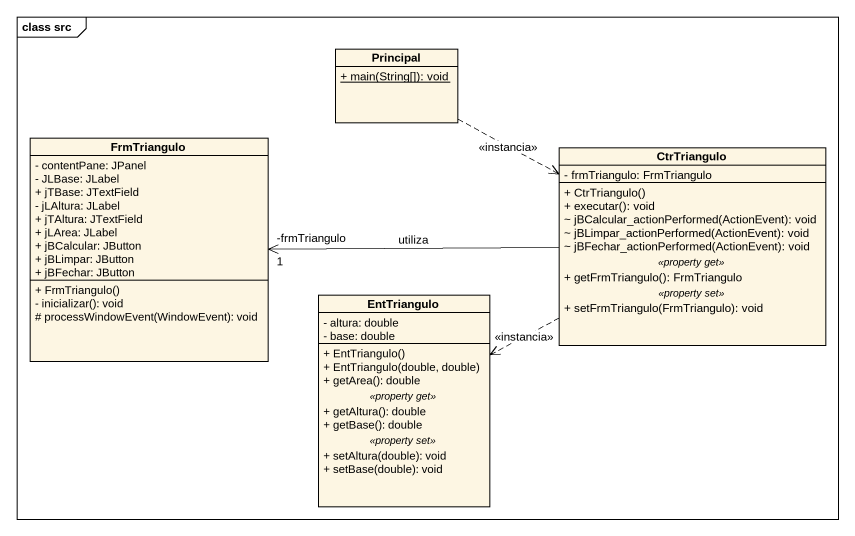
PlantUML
@startuml
mainframe class src
hide circle
hide empty members
skinparam classAttributeIconSize 0
class Principal {
  {static} + main(String[]): void
}
class FrmTriangulo {
  - contentPane: JPanel
  - JLBase: JLabel
  + jTBase: JTextField
  - jLAltura: JLabel
  + jTAltura: JTextField
  + jLArea: JLabel
  + jBCalcular: JButton
  + jBLimpar: JButton
  + jBFechar: JButton
  + FrmTriangulo()
  - inicializar(): void
  # processWindowEvent(WindowEvent): void
}
class CtrTriangulo {
  - frmTriangulo: FrmTriangulo
  --
  + CtrTriangulo()
  + executar(): void
  ~ jBCalcular_actionPerformed(ActionEvent): void
  ~ jBLimpar_actionPerformed(ActionEvent): void
  ~ jBFechar_actionPerformed(ActionEvent): void
  .. <<property get>> ..
  + getFrmTriangulo(): FrmTriangulo
  .. <<property set>> ..
  + setFrmTriangulo(FrmTriangulo): void
}
class EntTriangulo {
  - altura: double
  - base: double
  --
  + EntTriangulo()
  + EntTriangulo(double, double)
  + getArea(): double
  .. <<property get>> ..
  + getAltura(): double
  + getBase(): double
  .. <<property set>> ..
  + setAltura(double): void
  + setBase(double): void
}
Principal .right.> CtrTriangulo : <<instancia>>
CtrTriangulo -left-> "-frmTriangulo\n1" FrmTriangulo : utiliza
CtrTriangulo .left.> EntTriangulo : <<instancia>>
@enduml
